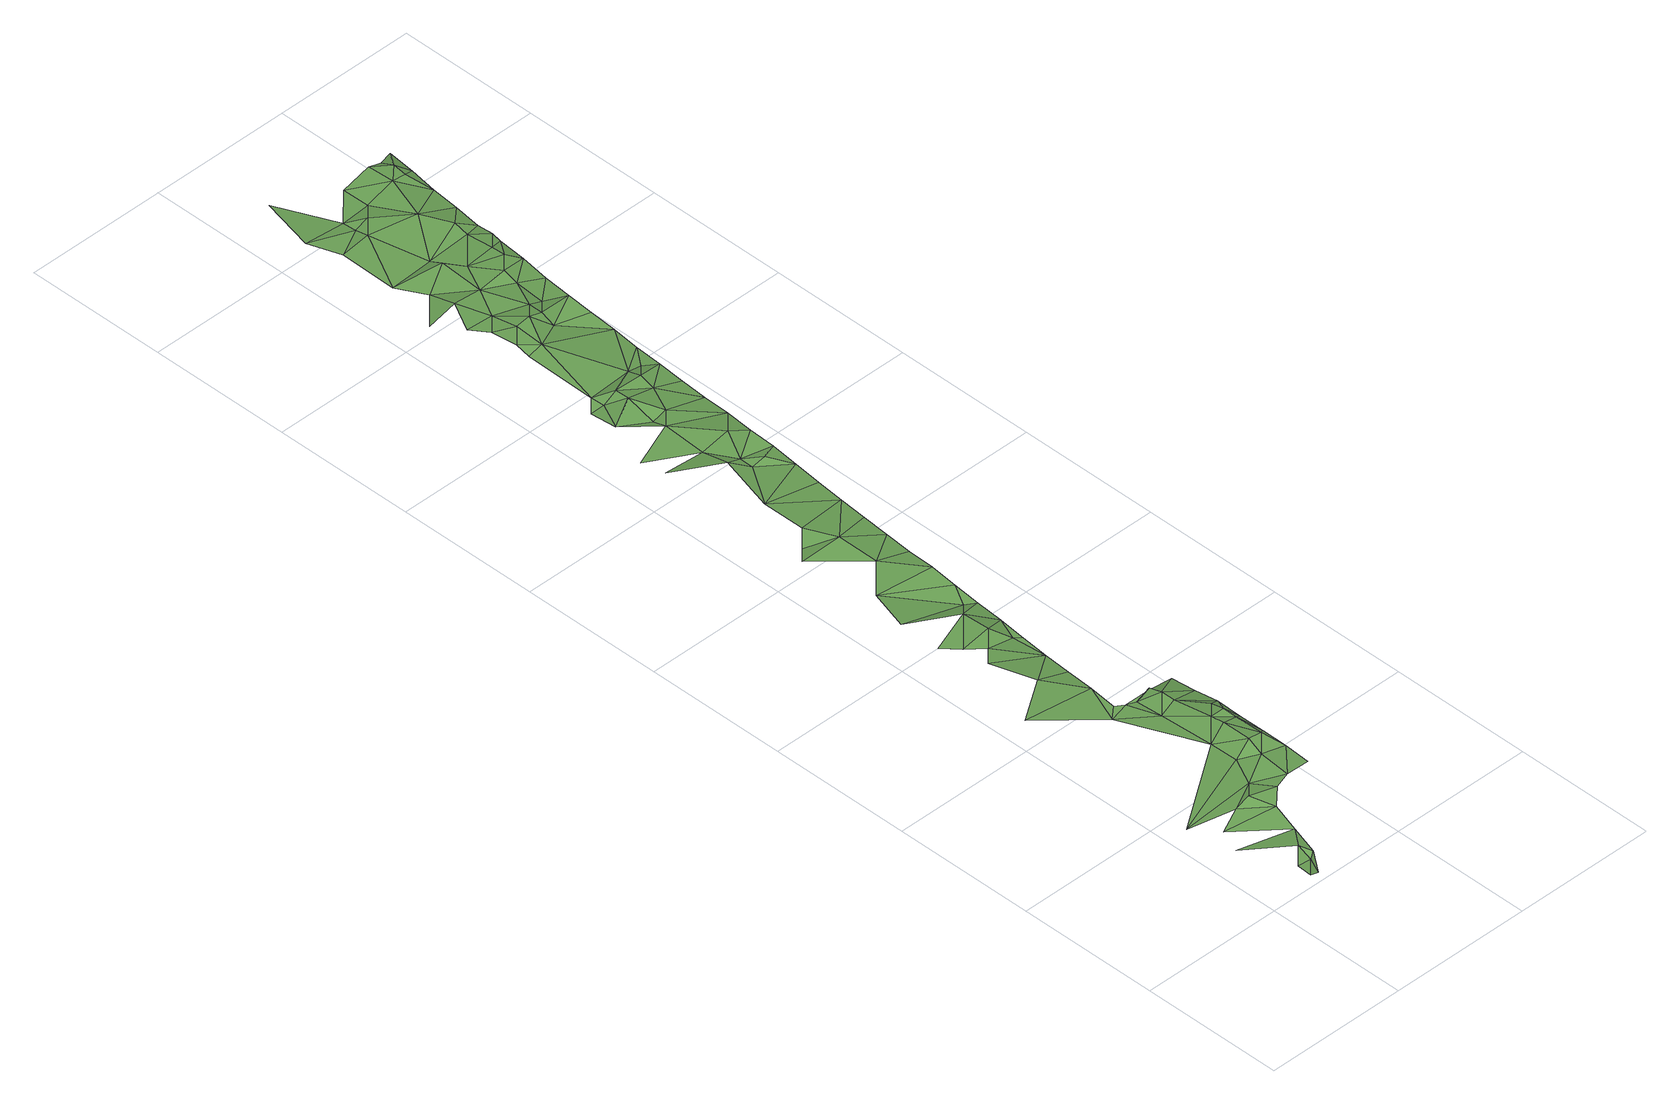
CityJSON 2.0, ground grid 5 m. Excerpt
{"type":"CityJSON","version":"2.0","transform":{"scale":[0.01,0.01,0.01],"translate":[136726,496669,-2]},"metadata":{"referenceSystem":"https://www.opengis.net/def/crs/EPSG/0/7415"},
"CityObjects":{
"plantcover1":{"type":"PlantCover","attributes":{"3df_class":"Forest","bgt_fysiekvoorkomen":"grasland agrarisch","bgt_status":"bestaand","identificatienamespace":"NL.IMGeo","begroeidterreindeeloptalud":"false","relatievehoogteligging":0,"aantal_punten":0},"geometry":[{"type":"MultiSurface","lod":"1","boundaries":[[[0,1,2]],[[0,2,3]],[[4,2,1]],[[3,2,5]],[[6,5,7]],[[2,4,5]],[[5,4,7]],[[8,9,7]],[[9,8,10]],[[10,11,12]],[[8,13,10]],[[10,13,11]],[[12,11,14]],[[15,13,8]],[[14,16,12]],[[13,15,11]],[[15,17,11]],[[11,18,14]],[[11,17,18]],[[19,20,21]],[[19,21,22]],[[23,16,14]],[[18,23,14]],[[20,16,24]],[[17,25,18]],[[26,16,23]],[[27,28,20]],[[18,29,23]],[[21,20,28]],[[20,24,27]],[[30,16,26]],[[24,16,30]],[[17,31,25]],[[29,26,23]],[[25,29,18]],[[32,33,22]],[[22,21,34]],[[27,24,35]],[[36,30,26]],[[37,38,39]],[[36,26,29]],[[40,24,30]],[[32,41,33]],[[41,42,37]],[[35,24,43]],[[36,44,30]],[[25,45,29]],[[22,34,32]],[[29,45,36]],[[40,43,24]],[[27,35,46]],[[47,40,30]],[[44,47,30]],[[42,38,37]],[[35,43,48]],[[49,44,36]],[[49,36,45]],[[46,35,48]],[[50,42,41]],[[32,50,41]],[[48,43,46]],[[51,40,47]],[[51,47,44]],[[52,53,54]],[[51,44,49]],[[55,43,40]],[[54,38,52]],[[55,40,51]],[[46,43,56]],[[50,32,57]],[[58,38,42]],[[58,42,50]],[[56,43,55]],[[57,58,50]],[[58,59,38]],[[59,52,38]],[[52,60,53]],[[61,62,63]],[[64,65,53]],[[65,61,63]],[[64,53,60]],[[59,60,52]],[[62,61,66]],[[64,67,65]],[[65,68,61]],[[67,68,65]],[[61,69,66]],[[66,69,70]],[[71,61,68]],[[71,69,61]],[[72,73,74]],[[70,75,74]],[[69,76,70]],[[72,77,78]],[[70,79,75]],[[70,76,79]],[[80,72,74]],[[74,75,80]],[[81,82,83]],[[75,84,80]],[[85,83,77]],[[80,86,72]],[[87,81,83]],[[85,87,83]],[[88,82,81]],[[79,84,75]],[[77,72,86]],[[84,89,80]],[[85,77,90]],[[88,81,91]],[[87,91,81]],[[79,89,84]],[[90,87,85]],[[92,86,80]],[[89,92,80]],[[86,93,77]],[[93,90,77]],[[91,87,94]],[[90,94,87]],[[91,95,88]],[[88,96,97]],[[93,86,92]],[[95,96,88]],[[98,91,94]],[[97,96,99]],[[95,91,98]],[[94,90,100]],[[100,90,93]],[[101,99,102]],[[96,102,99]],[[103,101,104]],[[105,106,107]],[[103,104,107]],[[102,104,101]],[[94,100,108]],[[98,109,95]],[[96,110,102]],[[111,98,94]],[[110,104,102]],[[111,94,108]],[[96,112,110]],[[109,98,111]],[[96,95,113]],[[114,107,104]],[[114,105,107]],[[109,115,95]],[[110,116,104]],[[113,112,96]],[[117,118,105]],[[110,112,119]],[[115,109,111]],[[116,114,104]],[[110,119,116]],[[115,113,95]],[[120,118,121]],[[114,117,105]],[[122,120,123]],[[117,124,118]],[[121,118,124]],[[119,125,116]],[[112,126,119]],[[114,116,127]],[[128,122,129]],[[130,112,113]],[[131,117,114]],[[120,121,123]],[[122,123,129]],[[116,125,127]],[[126,125,119]],[[131,114,132]],[[114,127,132]],[[131,124,117]],[[130,126,112]],[[121,133,123]],[[127,125,134]],[[123,133,129]],[[121,124,135]],[[126,134,125]],[[131,132,136]],[[131,137,124]],[[132,127,138]],[[133,121,135]],[[136,139,131]],[[129,133,140]],[[127,134,138]],[[132,138,136]],[[131,139,137]],[[124,141,135]],[[141,124,137]],[[129,140,142]],[[133,135,140]],[[136,143,139]],[[138,143,136]],[[137,139,144]],[[144,139,143]],[[135,145,140]],[[141,137,146]],[[145,142,140]],[[137,144,146]],[[135,141,147]],[[144,143,146]],[[147,141,146]],[[142,145,148]],[[149,145,135]],[[149,135,147]],[[145,150,148]],[[149,151,145]],[[145,151,150]],[[148,150,152]],[[149,153,151]],[[151,153,150]],[[150,154,152]],[[154,150,153]]]}]}
},
"vertices":[
[175,28,99],[184,7,115],[225,78,97],[175,78,103],[245,88,111],[225,128,120],[75,228,130],[279,196,108],[312,304,108],[125,328,110],[225,378,107],[325,428,112],[75,428,89],[275,378,125],[375,528,112],[366,353,122],[375,628,110],[425,372,122],[425,478,133],[75,1078,109],[275,928,84],[322,1059,94],[225,1178,111],[425,528,162],[375,828,97],[514,468,118],[425,628,162],[343,941,90],[314,960,90],[475,528,154],[425,678,155],[512,376,114],[338,1258,88],[175,1328,114],[330,1159,90],[375,928,89],[475,628,153],[175,1428,106],[275,1528,120],[125,1478,111],[425,828,127],[225,1378,110],[275,1428,126],[425,878,127],[475,678,154],[515,561,118],[432,936,96],[475,728,144],[425,928,112],[516,654,116],[325,1378,89],[518,746,116],[325,1578,93],[175,1778,99],[125,1628,110],[519,839,100],[520,932,89],[346,1358,90],[354,1457,92],[362,1557,92],[369,1656,95],[275,2028,110],[175,2078,95],[125,2028,107],[377,1756,98],[275,1878,109],[225,2128,113],[385,1855,92],[393,1955,92],[409,2154,92],[225,2278,114],[401,2054,91],[275,2578,97],[125,2578,110],[275,2478,119],[325,2428,102],[417,2253,94],[275,2728,107],[125,2678,88],[425,2353,99],[325,2478,103],[225,2928,93],[175,2928,91],[175,2828,102],[375,2428,112],[275,2778,92],[375,2578,118],[275,2878,122],[225,2978,92],[433,2452,103],[325,2778,107],[275,2928,119],[440,2552,99],[448,2651,98],[375,2878,99],[375,2978,102],[275,3228,113],[225,3228,98],[375,2928,117],[225,3278,110],[456,2751,91],[225,3378,98],[275,3328,120],[175,3428,107],[275,3428,100],[225,3628,90],[125,3528,90],[225,3528,116],[464,2850,89],[425,2978,92],[325,3328,128],[472,2949,89],[375,3278,94],[488,3148,89],[325,3528,107],[480,3049,87],[375,3378,114],[325,3678,119],[175,3728,86],[375,3328,114],[175,3928,90],[275,3928,103],[125,4028,102],[275,3978,91],[325,3728,95],[425,3378,94],[504,3347,88],[425,3478,104],[175,4225,97],[275,4028,87],[496,3248,89],[375,3628,107],[425,3528,121],[325,3978,109],[511,3447,91],[425,3878,123],[475,3578,122],[475,3728,107],[519,3546,100],[475,3628,118],[375,4028,95],[475,3778,119],[375,4125,94],[527,3646,100],[525,3678,111],[475,4028,128],[535,3745,95],[547,3845,95],[475,4125,122],[558,3945,94],[525,4075,129],[525,4028,122],[525,4125,107],[570,4045,98],[581,4145,98]
]}
